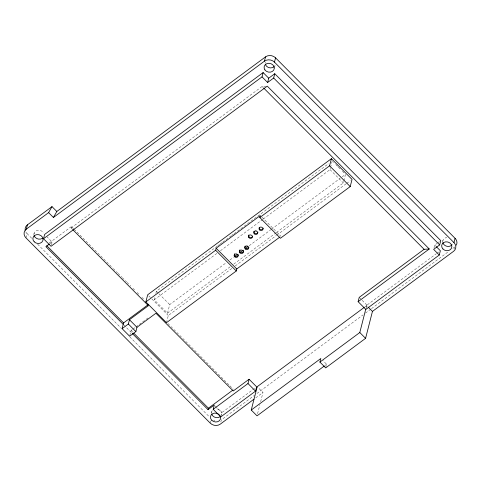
<?xml version="1.0" encoding="UTF-8"?>
<svg xmlns="http://www.w3.org/2000/svg" width="481" height="481" viewBox="0 0 481 481"><rect width="100%" height="100%" fill="white"/><g stroke="black" fill="none" stroke-linecap="round" stroke-linejoin="round"><path stroke-width="0.36" stroke-dasharray="2.4 1.8" d="M25.932 237.842L27.026 233.544A7.155 6.127 14.3 0 1 25.583 231.397M33.814 234.53L34.181 233.099M51.407 244.865L52.134 241.997L47.126 236.959M72.15 229.022L71.092 227.958L71.459 226.527L73.575 228.655M129.81 335.491L131.085 330.483L132.287 329.593M230.128 266.811L167.514 313.197L154.209 299.819L154.942 296.957M155.856 293.374L156.403 291.227L217.214 246.182M167.514 313.197L169.703 304.599L226.298 262.674M166.492 322.673L168.314 315.512L232.167 268.212M274.356 68.302L275.27 64.719A5.153 4.413 14.3 0 1 274.819 65.783M211.393 413.047L211.76 411.616M210.257 423.148L210.804 420.995M220.935 416.191L221.843 412.608L255.435 387.728M220.833 421.987L221.38 419.835L254.539 395.274M257.575 413.726L259.92 404.527M260.642 401.701L262.987 392.502L257.203 386.688M263.185 219.095L330.02 169.589L330.381 168.158M330.567 167.436L332.209 160.991L333.742 162.536M276.491 232.467L343.32 182.96L343.687 181.529M343.867 180.814L345.514 174.369L340.698 177.934M325.697 367.893L326.611 364.309L322.925 360.612M366.294 307.052L366.666 305.597L367.718 306.656M366.017 308.718L366.931 305.134L436.141 253.86M433.994 247.949L434.728 245.082L436.922 243.452M442.646 241.666L443.013 240.235M454.13 249.164L454.497 247.733M49.254 242.971L71.459 226.527M49.862 243.681L52.134 241.997M71.092 227.958L262.103 86.46L267.262 86.129M217.815 245.731L219.619 244.396M220.22 243.951L222.03 242.61M222.631 242.165L231.06 235.918M231.662 235.474L233.465 234.139M234.067 233.694L328.595 163.666M154.209 299.819L216.829 253.433M220.436 250.757L262.584 219.54M132.888 329.148L135.287 327.369M135.889 326.924L148.491 317.586M229.912 259.999L233.525 257.323M249.182 245.725L270.857 229.671M271.458 229.227L340.091 178.379M233.742 264.135L275.89 232.912M235.179 265.981L276.142 235.636M276.743 235.191L346.013 183.88M346.615 183.429L350.228 180.754M437.469 243.049L439.67 241.42M436.742 253.415L439.153 251.635M364.863 306.938L366.666 305.597M256.95 393.488L363.047 314.893M365.458 313.107L370.887 309.085M371.488 308.64L448.653 251.479M452.874 248.352L454.677 247.018A7.155 6.127 14.3 0 0 455.603 246.17M255.772 397.847L262.987 392.502M324.807 365.644L326.611 364.309M434.728 245.082L435.75 246.11M262.103 86.46L263.167 87.524M335.792 164.592L337.836 166.648M338.347 167.166L340.398 169.222M342.442 171.278L343.975 172.823M330.02 169.589L343.32 182.96M359.217 297.384L366.931 305.134M261.898 217.117L280.94 236.261M156.403 291.227L158.447 293.284M158.958 293.795L169.703 304.599M148.743 295.833L151.389 298.497M151.918 299.026L168.314 315.512M74.104 229.184L112.764 268.049M113.294 268.584L117.526 272.841M118.055 273.37L121.765 277.098M122.294 277.633L126.533 281.89M127.062 282.425L130.766 286.147M132.888 288.281L135.005 290.41M137.121 292.538L139.773 295.202M141.889 297.33L144.534 299.994M167.941 323.521L229.371 385.275M229.9 385.81L233.081 389.003M215.296 406.024L221.843 412.608M131.085 330.483L132.678 332.076M123.707 324.855L131.782 332.978M27.026 233.544L31.794 238.335M37.62 244.198L121.308 328.325M129.786 336.844L209.235 416.72M214.911 420.887A7.155 6.127 14.3 0 1 213.594 420.406M442.754 241.354A5.153 4.413 14.3 0 1 446.849 237.548M265.175 63.336A5.153 4.413 14.3 0 1 265.284 62.187M211.532 412.746A5.153 4.413 14.3 0 1 212.313 410.6M216.835 408.82A5.153 4.413 14.3 0 1 221.519 414.881M33.959 234.229A5.153 4.413 14.3 0 1 37.933 230.321A5.153 4.413 14.3 0 1 43.585 232.954M235.864 253.114A2.002 1.714 14.3 0 1 236.381 253.108M246.434 245.28A2.002 1.714 14.3 0 1 247.462 245.376M255.014 230.279A2.002 1.714 14.3 0 1 256.523 230.255"/><path stroke-width="0.72" d="M253.968 399.182L220.286 424.134A7.155 6.127 14.3 0 1 210.257 423.148L25.932 237.842A7.155 6.127 14.3 0 1 26.323 229.142L27.417 224.843L51.996 206.632L56.818 211.478L53.427 217.472L48.611 212.626L51.996 206.632M436.261 246.627L440.355 250.739L439.261 255.038L365.831 309.433L358.123 301.677L429.256 248.984L267.262 86.129L51.04 246.296L43.518 238.738L44.619 234.439L263.125 72.571L268.717 78.193L267.622 82.491L262.031 76.87L263.125 72.571M132.311 333.507L208.039 409.638L214.285 405.008L213.191 409.307L220.749 416.907L255.537 391.137L256.632 386.838L249.074 379.238L233.243 390.969L155.928 313.239L136.971 327.284L135.876 331.583L129.629 336.213L122.108 328.649L123.569 322.919L148.172 304.695M122.108 328.649L128.355 324.02L129.449 319.727L148.407 305.682L72.679 229.551M145.857 301.936L147.685 294.775L331.409 158.676L352.038 179.413L350.21 186.58L280.429 238.269L259.8 217.532L260.311 215.524L216.149 248.238L215.638 250.24L145.857 301.936L166.492 322.673L236.273 270.983L236.784 268.975L279.75 237.151M53.427 217.472L264.442 61.165L265.536 56.866A7.155 6.127 14.3 0 1 275.565 57.852L455.068 238.311A7.155 6.127 14.3 0 1 456.307 245.172M324.212 366.089L257.034 415.849L251.25 410.034L320.827 358.495L319.913 362.079L325.697 367.893L365.584 338.341L372.45 311.411L453.583 251.31A7.155 6.127 14.3 0 0 453.974 242.61L274.471 62.151L275.565 57.852M267.622 82.491L273.665 78.018L274.759 73.719L440.764 240.608L439.67 244.907L433.634 249.38L439.261 255.038M208.039 409.638L208.405 408.207L233.008 389.983M213.191 409.307L247.98 383.537L249.074 379.238M251.25 410.034L257.203 386.688L364.261 307.383M259.8 217.532L329.581 165.837L331.409 158.676M358.123 301.677L359.217 297.384L424.104 249.314L429.256 248.984M319.913 362.079L359.8 332.527L365.74 309.235M453.974 242.61L455.068 238.311M26.323 229.142L48.611 212.626M56.818 211.478L265.536 56.866M43.518 238.738L262.031 76.87M268.717 78.193L274.759 73.719M49.296 244.101L45.887 246.627L123.202 324.356M234.728 256.433L237.74 254.202M240.145 252.417L243.158 250.186M245.569 248.406L247.974 246.621M273.665 78.018L439.67 244.907M263.696 88.059L424.104 249.314M329.581 165.837L350.21 186.58M368.242 307.185L372.45 311.411M359.8 332.527L365.584 338.341M216.149 248.238L236.784 268.975M215.638 250.24L236.273 270.983M247.98 383.537L255.537 391.137M129.449 319.727L136.971 327.284M128.355 324.02L135.876 331.583M46.783 245.725L123.569 322.919M133.736 333.141L208.405 408.207M264.442 61.165A7.155 6.127 14.3 0 1 274.471 62.151M452.104 244.715A5.153 4.413 14.3 0 1 446.867 246.272A5.153 4.413 14.3 0 1 442.845 242.52M274.062 66.691A5.153 4.413 14.3 0 1 265.41 64.496M220.106 416.738A5.153 4.413 14.3 0 1 211.658 413.913M42.532 238.221A5.153 4.413 14.3 0 1 34.079 235.389M25.228 230.201A7.155 6.127 14.3 0 1 27.417 224.843M238.239 254.575A2.002 1.714 14.3 0 1 235.967 256.511A2.002 1.714 14.3 0 1 234.62 253.8M243.53 250.655A2.002 1.714 14.3 0 1 241.258 252.597A2.002 1.714 14.3 0 1 239.911 249.88M248.869 247.18A2.002 1.714 14.3 0 1 246.308 248.611A2.002 1.714 14.3 0 1 245.196 245.971M252.615 236.153A2.002 1.714 14.3 0 1 250.12 237.422A2.002 1.714 14.3 0 1 248.815 234.999M257.924 232.064A2.002 1.714 14.3 0 1 255.603 233.556A2.002 1.714 14.3 0 1 254.04 231.235M263.215 228.144A2.002 1.714 14.3 0 1 260.894 229.635A2.002 1.714 14.3 0 1 259.331 227.315M34.217 241.805A5.153 4.413 14.3 0 0 42.845 240.662A5.153 4.413 14.3 0 0 36.839 234.62A5.153 4.413 14.3 0 0 34.217 241.805M211.79 420.322A5.153 4.413 14.3 0 0 220.424 419.179A5.153 4.413 14.3 0 0 214.412 413.137A5.153 4.413 14.3 0 0 211.79 420.322M442.923 248.96A5.153 4.413 14.3 0 0 451.599 248.004A5.153 4.413 14.3 0 0 445.755 241.841A5.153 4.413 14.3 0 0 442.923 248.96M264.887 69.877A5.153 4.413 14.3 0 0 273.725 70.082A5.153 4.413 14.3 0 0 268.939 63.294A5.153 4.413 14.3 0 0 264.887 69.877M234.626 256.77A2.002 1.714 14.3 0 0 237.981 256.325A2.002 1.714 14.3 0 0 235.642 253.974A2.002 1.714 14.3 0 0 234.626 256.77M239.917 252.85A2.002 1.714 14.3 0 0 243.272 252.405A2.002 1.714 14.3 0 0 240.933 250.054A2.002 1.714 14.3 0 0 239.917 252.85M245.214 248.942A2.002 1.714 14.3 0 0 248.569 248.479A2.002 1.714 14.3 0 0 246.218 246.14A2.002 1.714 14.3 0 0 245.214 248.942M248.845 237.59A2.002 1.714 14.3 0 0 252.26 237.44A2.002 1.714 14.3 0 0 250.18 234.914A2.002 1.714 14.3 0 0 248.845 237.59M254.263 233.808A2.002 1.714 14.3 0 0 257.618 233.363A2.002 1.714 14.3 0 0 255.279 231.012A2.002 1.714 14.3 0 0 254.263 233.808M259.554 229.888A2.002 1.714 14.3 0 0 262.909 229.443A2.002 1.714 14.3 0 0 260.57 227.092A2.002 1.714 14.3 0 0 259.554 229.888"/></g></svg>
